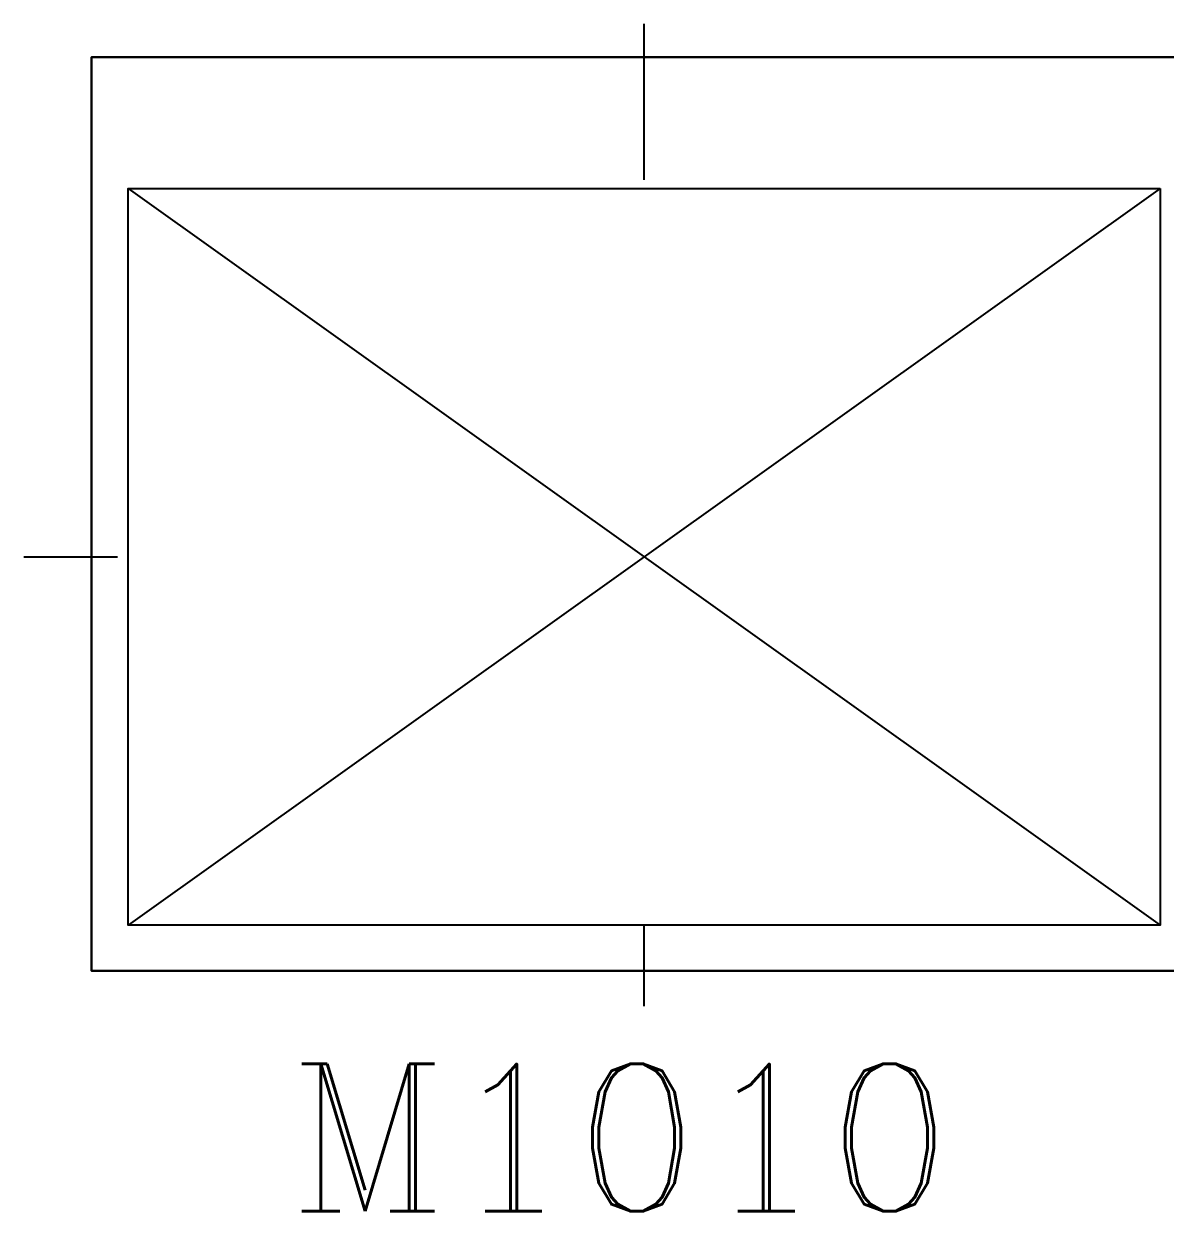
# Model space of a CAD drawing. Extents: x -57244 to 324435, y 15553 to 159369.
# Drawn here: x 54918 to 58789, y 48328 to 52357 of the extents above; entities that cross this region are included whole.
import ezdxf

# ---------------------------------------------------------------- set-up
doc = ezdxf.new("R2010")
doc.units = 0
doc.header["$LTSCALE"] = 2000
doc.header["$MEASUREMENT"] = 0
doc.linetypes.add('DASHDOT', pattern=[1, 0.5, -0.25, 0, -0.25])
doc.layers.add('BASE', color=253, linetype='CONTINUOUS')
doc.styles.add('ROMANC', font='ROMANC', dxfattribs={"height": 0.2})

msp = doc.modelspace()

# ---------------------------------------------------------------- linework, layer by layer
at = {"layer": 'BASE', "linetype": 'DASHDOT'}
for p, q in [((57022.4, 51827), (57022.4, 52356.9)), ((54918.1, 50548), (55235.5, 50548)), ((57022.4, 49023.6), (57022.4, 49296))]:
    msp.add_line(p, q, dxfattribs=at)
at = {"layer": 'BASE', "linetype": 'Continuous'}
for p, q in [((58772.5, 51798), (55272.5, 49298)), ((55272.5, 51798), (58772.5, 49298))]:
    msp.add_line(p, q, dxfattribs=at)
msp.add_lwpolyline([(59197.4, 52243.7), (55147.4, 52243.7), (55147.4, 49143.7), (59197.4, 49143.7)], dxfattribs=at)
for points in [[(59197.4, 49143.7), (59197.4, 52243.7), (55147.4, 52243.7), (55147.4, 49143.7)], [(55147.4, 52243.7), (59197.4, 52243.7), (59197.4, 49143.7), (55147.4, 49143.7)], [(58772.5, 51798), (58772.5, 49298), (55272.5, 49298), (55272.5, 51798)], [(58772.5, 51798), (58772.5, 49298), (55272.5, 49298), (55272.5, 51798)]]:
    msp.add_lwpolyline(points, close=True, dxfattribs=at)

# ---------------------------------------------------------------- texts
at = {"layer": 'BASE', "linetype": 'Continuous', "style": 'ROMANC'}
msp.add_text('M1010', height=500, dxfattribs=at).set_placement((55818.4, 48327.9))

doc.saveas('drawing.dxf')
